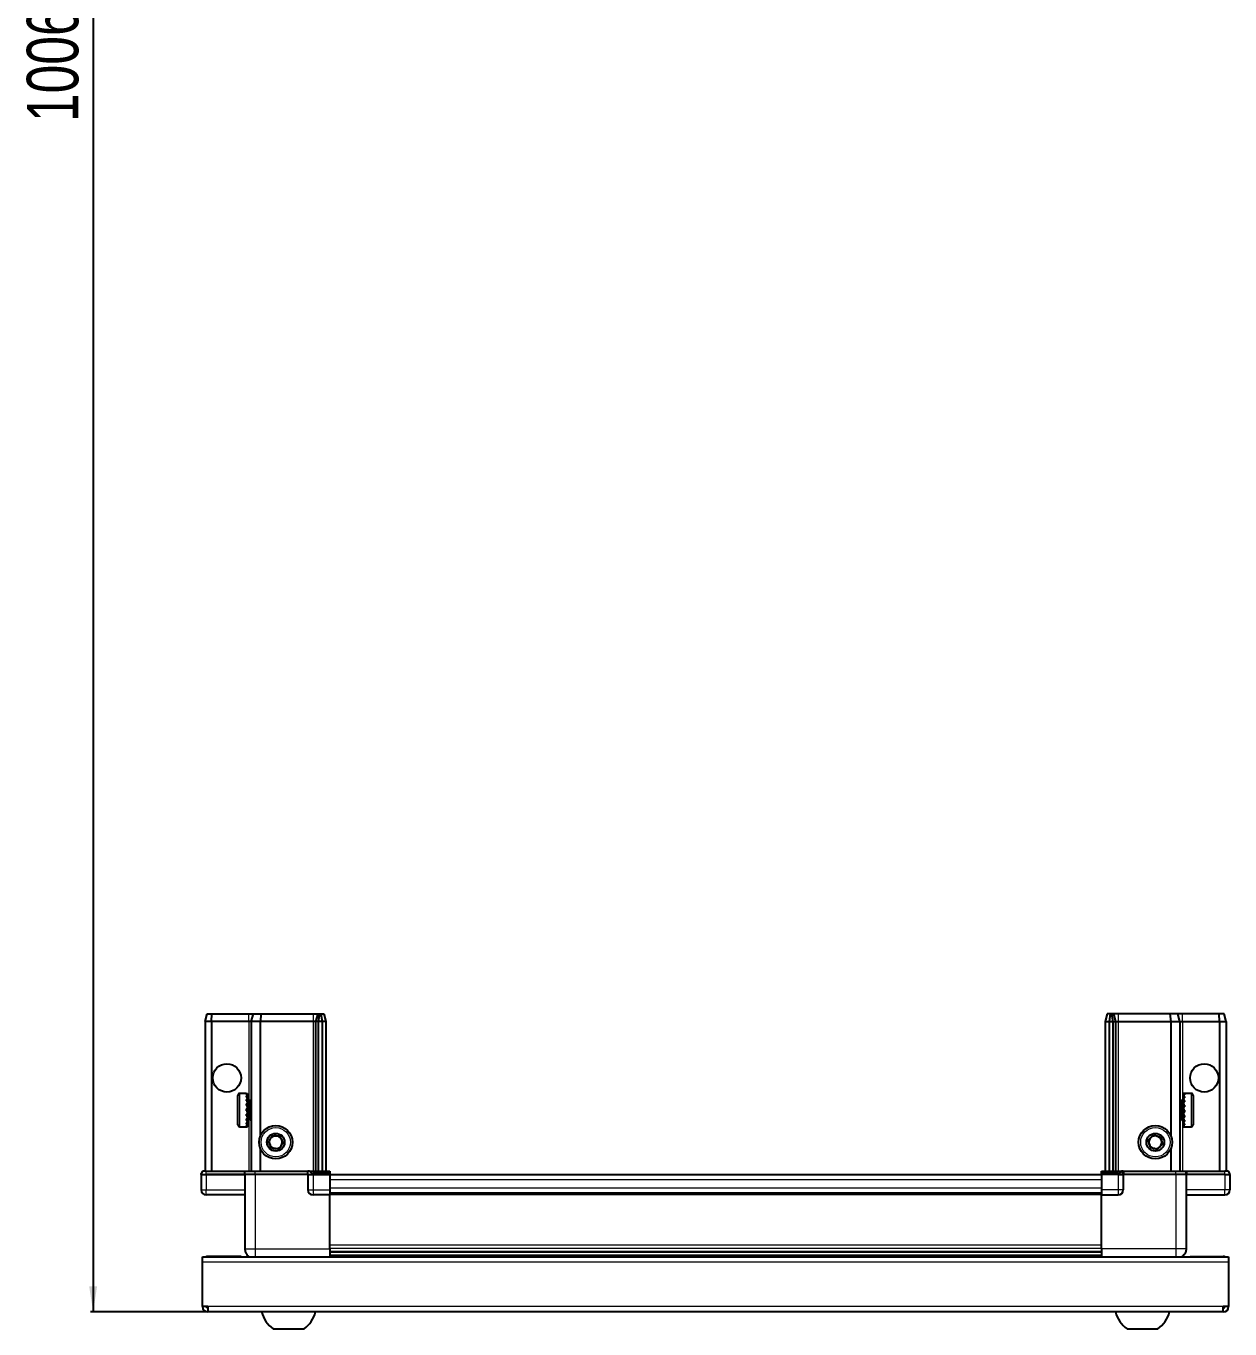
# Model space of a CAD drawing. Header units: millimetres. Extents: x 1021 to 3256, y -438 to 1707.
# Drawn here: x 1077 to 1545, y -438 to 69 of the extents above; entities that cross this region are included whole.
import ezdxf

# ---------------------------------------------------------------- set-up
doc = ezdxf.new("R2010")
doc.units = ezdxf.units.MM
doc.layers.add('FORMAT', color=7, linetype='Continuous')
doc.styles.add('SLDTEXTSTYLE0', font='TXT', dxfattribs={"width": 0.75})
doc.dimstyles.new('SLDDIMSTYLE0', dxfattribs={"dimtxt": 20, "dimasz": 10, "dimexe": 0, "dimexo": 0.0625, "dimgap": 5, "dimtad": 2, "dimdec": 1, "dimrnd": 1e-09, "dimzin": 12, "dimdsep": 46, "dimtxsty": 'SLDTEXTSTYLE0', "dimsah": 1, "dimcen": 0.09, "dimadec": 0, "dimazin": 3, "dimtfac": 1, "dimtofl": 0, "dimtmove": 0, "dimatfit": 3, "dimfxl": 0, "dimfrac": 2, "dimtolj": 1, "dimtzin": 12, "dimarcsym": 0})

# ---------------------------------------------------------------- blocks, each defined once
blk = doc.blocks.new('_D_8')
at = {"layer": 'FORMAT'}
for p, q in [((1146.72, 575.42), (1101.63, 575.42)), ((1102.63, 575.42), (1102.63, -431.28)), ((1147.22, -431.28), (1101.63, -431.28))]:
    blk.add_line(p, q, dxfattribs=at)
for points in [[(1102.63, 575.42), (1101.09, 565.42), (1104.17, 565.42)], [(1102.63, -431.28), (1104.17, -421.28), (1101.09, -421.28)]]:
    blk.add_solid(points, dxfattribs=at)
at = {"layer": 'FORMAT', "insert": (1076.85, 31.43), "char_height": 20, "attachment_point": 1, "rotation": 90, "style": 'SLDTEXTSTYLE0'}
blk.add_mtext('1006,7', dxfattribs=at)

msp = doc.modelspace()

# ---------------------------------------------------------------- linework, layer by layer
at = {"color": 7, "linetype": 'Continuous', "lineweight": 25}
for p, q in [((1146.13, -318.28), (1146.93, -315.28)), ((1148.63, -318.28), (1146.13, -318.28)), ((1146.13, -318.28), (1146.13, -376.58)), ((1146.93, -315.28), (1148.78, -315.28)), ((1148.63, -318.28), (1148.78, -315.28)), ((1163.13, -318.28), (1148.63, -318.28)), ((1148.63, -318.28), (1148.63, -376.58)), ((1148.78, -315.28), (1163.13, -315.28)), ((1163.13, -315.28), (1164.93, -315.28)), ((1164.13, -318.28), (1163.13, -318.28)), ((1164.13, -318.28), (1164.93, -315.28)), ((1164.13, -318.28), (1164.13, -376.58)), ((1167.63, -318.28), (1164.13, -318.28)), ((1164.93, -315.28), (1167.96, -315.28)), ((1167.96, -315.28), (1167.63, -318.28)), ((1188.13, -318.28), (1167.63, -318.28)), ((1167.63, -318.28), (1167.63, -362.78)), ((1167.96, -315.28), (1188.13, -315.28)), ((1188.13, -315.28), (1189.93, -315.28)), ((1189.13, -318.28), (1188.13, -318.28)), ((1189.93, -315.28), (1189.13, -318.28)), ((1190.13, -318.28), (1189.13, -318.28)), ((1189.13, -318.28), (1189.13, -376.58)), ((1189.93, -315.28), (1190.67, -315.28)), ((1190.67, -315.28), (1190.13, -318.28)), ((1190.13, -318.28), (1190.13, -376.58)), ((1191.63, -318.28), (1190.13, -318.28)), ((1190.67, -315.28), (1191.17, -315.28)), ((1191.17, -315.28), (1192.33, -315.28)), ((1191.17, -315.28), (1191.63, -318.28)), ((1191.63, -318.28), (1191.63, -376.58)), ((1193.13, -318.28), (1191.63, -318.28)), ((1192.33, -315.28), (1193.13, -318.28)), ((1193.13, -318.28), (1193.13, -376.58)), ((1496.93, -315.28), (1496.13, -318.28)), ((1496.13, -318.28), (1497.63, -318.28)), ((1496.13, -318.28), (1496.13, -376.58)), ((1498.08, -315.28), (1496.93, -315.28)), ((1498.08, -315.28), (1497.63, -318.28)), ((1497.63, -318.28), (1499.13, -318.28)), ((1497.63, -318.28), (1497.63, -376.58)), ((1498.58, -315.28), (1498.08, -315.28)), ((1498.58, -315.28), (1499.13, -318.28)), ((1499.33, -315.28), (1498.58, -315.28)), ((1499.13, -318.28), (1500.13, -318.28)), ((1499.13, -318.28), (1499.13, -376.58)), ((1499.33, -315.28), (1500.13, -318.28)), ((1501.13, -315.28), (1499.33, -315.28)), ((1500.13, -318.28), (1500.13, -376.58)), ((1500.13, -318.28), (1501.13, -318.28)), ((1521.3, -315.28), (1501.13, -315.28)), ((1501.13, -318.28), (1521.63, -318.28)), ((1521.3, -315.28), (1521.63, -318.28)), ((1524.33, -315.28), (1521.3, -315.28)), ((1521.63, -318.28), (1521.63, -362.78)), ((1521.63, -318.28), (1525.13, -318.28)), ((1525.13, -318.28), (1524.33, -315.28)), ((1526.13, -315.28), (1524.33, -315.28)), ((1525.13, -318.28), (1525.13, -376.58)), ((1525.13, -318.28), (1526.13, -318.28)), ((1540.47, -315.28), (1526.13, -315.28)), ((1526.13, -318.28), (1540.63, -318.28)), ((1540.63, -318.28), (1540.47, -315.28)), ((1542.33, -315.28), (1540.47, -315.28)), ((1540.63, -318.28), (1540.63, -376.58)), ((1540.63, -318.28), (1543.13, -318.28)), ((1543.13, -318.28), (1542.33, -315.28)), ((1543.13, -318.28), (1543.13, -376.58)), ((1158.93, -358.48), (1158.93, -347.08)), ((1162.13, -346.28), (1159.73, -346.28)), ((1162.13, -346.28), (1162.13, -346.29)), ((1162.13, -346.29), (1162.63, -346.29)), ((1162.13, -346.47), (1162.63, -346.47)), ((1162.13, -346.47), (1162.13, -346.69)), ((1162.13, -346.69), (1162.63, -346.69)), ((1162.13, -347.27), (1162.63, -347.27)), ((1162.13, -347.27), (1162.13, -347.69)), ((1162.13, -347.69), (1162.63, -347.69)), ((1162.13, -348.6), (1162.63, -348.6)), ((1162.13, -348.6), (1162.13, -349.19)), ((1162.13, -349.19), (1162.63, -349.19)), ((1162.63, -346.47), (1162.63, -346.29)), ((1162.63, -346.69), (1162.63, -346.47)), ((1162.63, -347.27), (1162.63, -346.69)), ((1162.63, -347.69), (1162.63, -347.27)), ((1162.63, -348.6), (1162.63, -347.69)), ((1162.73, -348.38), (1162.63, -348.38)), ((1162.63, -349.19), (1162.63, -348.6)), ((1162.63, -350.35), (1162.63, -349.19)), ((1162.73, -357.18), (1162.73, -348.38)), ((1163.61, -349.47), (1163.13, -348.78)), ((1163.13, -356.78), (1163.13, -348.78)), ((1164.1, -348.78), (1163.61, -349.47)), ((1163.61, -356.09), (1163.61, -349.47)), ((1164.13, -348.78), (1164.1, -348.78)), ((1164.1, -356.78), (1164.1, -348.78)), ((1525.16, -348.78), (1525.13, -348.78)), ((1525.65, -349.47), (1525.16, -348.78)), ((1525.16, -348.78), (1525.16, -356.78)), ((1526.13, -348.78), (1525.65, -349.47)), ((1525.65, -349.47), (1525.65, -356.09)), ((1526.13, -348.78), (1526.13, -356.78)), ((1526.63, -348.38), (1526.53, -348.38)), ((1526.53, -348.38), (1526.53, -357.18)), ((1529.53, -346.28), (1526.63, -346.28)), ((1527.13, -346.28), (1526.63, -346.28)), ((1526.63, -346.28), (1526.63, -346.33)), ((1526.63, -346.33), (1526.63, -346.61)), ((1527.13, -346.33), (1526.63, -346.33)), ((1527.13, -346.61), (1526.63, -346.61)), ((1526.63, -346.61), (1526.63, -346.89)), ((1527.13, -346.89), (1526.63, -346.89)), ((1526.63, -346.89), (1526.63, -347.55)), ((1527.13, -347.55), (1526.63, -347.55)), ((1526.63, -347.55), (1526.63, -348.02)), ((1526.63, -348.02), (1526.63, -349)), ((1527.13, -348.02), (1526.63, -348.02)), ((1527.13, -349), (1526.63, -349)), ((1526.63, -349), (1526.63, -349.62)), ((1527.13, -346.33), (1527.13, -346.28)), ((1527.13, -346.89), (1527.13, -346.61)), ((1527.13, -348.02), (1527.13, -347.55)), ((1527.13, -349.62), (1527.13, -349)), ((1530.33, -347.08), (1530.33, -358.48)), ((1162.13, -350.35), (1162.63, -350.35)), ((1162.13, -350.35), (1162.13, -351.04)), ((1162.13, -351.04), (1162.63, -351.04)), ((1162.13, -352.33), (1162.63, -352.33)), ((1162.13, -352.33), (1162.13, -353.07)), ((1162.13, -352.47), (1162.63, -352.47)), ((1162.13, -352.97), (1162.63, -352.97)), ((1162.13, -353.07), (1162.63, -353.07)), ((1162.13, -354.35), (1162.63, -354.35)), ((1162.13, -354.35), (1162.13, -355.06)), ((1162.63, -351.04), (1162.63, -350.35)), ((1162.63, -352.33), (1162.63, -351.04)), ((1162.63, -352.47), (1162.63, -352.33)), ((1162.63, -353.07), (1162.63, -352.97)), ((1162.63, -354.35), (1162.63, -353.07)), ((1162.63, -355.06), (1162.63, -354.35)), ((1526.63, -349.62), (1526.63, -350.82)), ((1527.13, -349.62), (1526.63, -349.62)), ((1527.13, -350.82), (1526.63, -350.82)), ((1526.63, -350.82), (1526.63, -351.45)), ((1527.13, -351.45), (1526.63, -351.45)), ((1526.63, -351.53), (1526.63, -352.83)), ((1527.13, -351.53), (1526.63, -351.53)), ((1527.13, -352.83), (1526.63, -352.83)), ((1527.13, -353.31), (1526.63, -353.31)), ((1526.63, -353.31), (1526.63, -353.57)), ((1526.63, -353.57), (1526.63, -354.84)), ((1527.13, -353.57), (1526.63, -353.57)), ((1527.13, -351.53), (1527.13, -350.82)), ((1527.13, -353.57), (1527.13, -352.83)), ((1159.73, -359.28), (1162.13, -359.28)), ((1162.13, -355.06), (1162.63, -355.06)), ((1162.13, -356.22), (1162.63, -356.22)), ((1162.13, -356.22), (1162.13, -356.83)), ((1162.13, -356.83), (1162.63, -356.83)), ((1162.13, -357.76), (1162.63, -357.76)), ((1162.13, -357.76), (1162.13, -358.2)), ((1162.13, -358.2), (1162.63, -358.2)), ((1162.13, -358.81), (1162.63, -358.81)), ((1162.13, -358.81), (1162.13, -359.04)), ((1162.13, -359.04), (1162.63, -359.04)), ((1162.13, -359.26), (1162.63, -359.26)), ((1162.13, -359.26), (1162.13, -359.28)), ((1162.13, -359.27), (1162.63, -359.27)), ((1162.63, -356.22), (1162.63, -355.06)), ((1162.63, -356.83), (1162.63, -356.22)), ((1162.63, -357.76), (1162.63, -356.83)), ((1162.63, -357.18), (1162.73, -357.18)), ((1162.63, -358.2), (1162.63, -357.76)), ((1162.63, -358.81), (1162.63, -358.2)), ((1162.63, -359.04), (1162.63, -358.81)), ((1162.63, -359.26), (1162.63, -359.04)), ((1162.63, -359.27), (1162.63, -359.26)), ((1163.13, -356.78), (1163.61, -356.09)), ((1163.61, -356.09), (1164.1, -356.78)), ((1164.1, -356.78), (1164.13, -356.78)), ((1525.13, -356.78), (1525.16, -356.78)), ((1525.16, -356.78), (1525.65, -356.09)), ((1525.65, -356.09), (1526.13, -356.78)), ((1526.53, -357.18), (1526.63, -357.18)), ((1527.13, -354.84), (1526.63, -354.84)), ((1526.63, -354.84), (1526.63, -355.52)), ((1526.63, -355.52), (1526.63, -356.64)), ((1527.13, -355.52), (1526.63, -355.52)), ((1527.13, -356.64), (1526.63, -356.64)), ((1526.63, -356.64), (1526.63, -357.21)), ((1526.63, -357.21), (1526.63, -358.07)), ((1527.13, -357.21), (1526.63, -357.21)), ((1527.13, -358.07), (1526.63, -358.07)), ((1526.63, -358.07), (1526.63, -358.46)), ((1526.63, -358.46), (1526.63, -358.98)), ((1527.13, -358.46), (1526.63, -358.46)), ((1527.13, -358.98), (1526.63, -358.98)), ((1526.63, -358.98), (1526.63, -359.16)), ((1526.63, -359.16), (1526.63, -359.28)), ((1527.13, -359.16), (1526.63, -359.16)), ((1526.63, -359.28), (1529.53, -359.28)), ((1527.13, -355.52), (1527.13, -354.84)), ((1527.13, -357.21), (1527.13, -356.64)), ((1527.13, -358.46), (1527.13, -358.07)), ((1527.13, -359.16), (1527.13, -358.98)), ((1167.63, -367.78), (1167.63, -376.58)), ((1521.63, -367.78), (1521.63, -376.58)), ((1145.13, -376.58), (1144.63, -377.45)), ((1144.63, -377.78), (1144.63, -377.45)), ((1144.63, -377.78), (1146.63, -377.78)), ((1144.63, -377.78), (1144.63, -383.78)), ((1146.63, -376.58), (1145.13, -376.58)), ((1146.63, -376.58), (1161.43, -376.58)), ((1161.43, -377.78), (1146.63, -377.78)), ((1146.63, -377.78), (1161.43, -377.78)), ((1161.43, -376.58), (1161.63, -376.58)), ((1161.63, -377.78), (1161.43, -377.78)), ((1161.63, -377.78), (1161.63, -376.58)), ((1161.63, -376.58), (1165.63, -376.58)), ((1165.63, -377.78), (1161.63, -377.78)), ((1161.63, -377.78), (1161.63, -406.78)), ((1165.63, -376.58), (1185.93, -376.58)), ((1185.93, -377.78), (1165.63, -377.78)), ((1185.93, -376.58), (1186.13, -376.58)), ((1186.13, -377.78), (1185.93, -377.78)), ((1186.13, -377.78), (1186.13, -376.58)), ((1186.81, -376.58), (1186.13, -376.58)), ((1186.13, -377.78), (1188.13, -377.78)), ((1186.13, -377.78), (1186.13, -383.78)), ((1186.81, -376.58), (1194.63, -376.58)), ((1194.63, -377.45), (1188.13, -377.45)), ((1194.63, -377.78), (1188.13, -377.78)), ((1188.13, -377.78), (1194.63, -377.78)), ((1194.63, -376.58), (1194.63, -377.45)), ((1194.63, -377.45), (1194.63, -377.45)), ((1194.63, -377.78), (1194.63, -377.45)), ((1194.63, -377.78), (1194.63, -377.78)), ((1194.63, -377.78), (1194.63, -383.78)), ((1494.63, -377.93), (1194.63, -377.93)), ((1494.63, -377.45), (1494.63, -376.58)), ((1494.63, -376.58), (1502.45, -376.58)), ((1501.13, -377.45), (1494.63, -377.45)), ((1494.63, -377.78), (1494.63, -377.45)), ((1501.13, -377.78), (1494.63, -377.78)), ((1494.63, -377.78), (1494.63, -383.78)), ((1501.13, -377.78), (1503.13, -377.78)), ((1503.13, -377.78), (1501.13, -377.78)), ((1503.13, -376.58), (1502.45, -376.58)), ((1503.13, -377.78), (1503.13, -376.58)), ((1503.13, -376.58), (1503.33, -376.58)), ((1503.33, -377.78), (1503.13, -377.78)), ((1503.13, -377.78), (1503.13, -383.78)), ((1503.33, -376.58), (1523.63, -376.58)), ((1523.63, -377.78), (1503.33, -377.78)), ((1523.63, -376.58), (1527.63, -376.58)), ((1527.63, -377.78), (1523.63, -377.78)), ((1527.63, -377.78), (1527.63, -376.58)), ((1527.63, -376.58), (1527.83, -376.58)), ((1527.83, -377.78), (1527.63, -377.78)), ((1527.63, -377.78), (1527.63, -406.78)), ((1527.83, -376.58), (1542.63, -376.58)), ((1542.63, -377.78), (1527.83, -377.78)), ((1544.13, -376.58), (1542.63, -376.58)), ((1542.63, -377.78), (1544.63, -377.78)), ((1544.63, -377.45), (1544.13, -376.58)), ((1544.63, -377.45), (1544.13, -376.58)), ((1544.63, -377.78), (1544.63, -377.45)), ((1544.63, -377.78), (1544.63, -377.45)), ((1544.63, -377.78), (1544.63, -377.78)), ((1544.63, -377.78), (1544.63, -383.78)), ((1194.63, -383.78), (1194.63, -385.78)), ((1494.63, -383.78), (1494.63, -385.78)), ((1161.63, -385.78), (1146.63, -385.78)), ((1194.63, -385.78), (1188.13, -385.78)), ((1494.63, -385.13), (1194.63, -385.13)), ((1194.63, -406.78), (1194.63, -385.78)), ((1494.63, -385.78), (1501.13, -385.78)), ((1494.63, -406.78), (1494.63, -385.78)), ((1527.63, -385.78), (1542.63, -385.78)), ((1145.13, -409.78), (1544.13, -409.78)), ((1145.13, -411.88), (1145.13, -409.78)), ((1160.13, -409.68), (1147.23, -409.68)), ((1160.13, -409.68), (1160.13, -409.78)), ((1194.63, -407.8), (1494.63, -407.8)), ((1194.63, -407.84), (1494.63, -407.84)), ((1218.51, -409.63), (1194.63, -409.63)), ((1213.13, -409.78), (1213.13, -409.63)), ((1213.17, -409.78), (1213.17, -409.63)), ((1213.44, -409.78), (1213.44, -409.63)), ((1213.7, -409.78), (1213.7, -409.63)), ((1214.35, -409.78), (1214.35, -409.63)), ((1214.82, -409.78), (1214.82, -409.63)), ((1215.78, -409.78), (1215.78, -409.63)), ((1216.4, -409.78), (1216.4, -409.63)), ((1217.59, -409.78), (1217.59, -409.63)), ((1218.25, -409.78), (1218.25, -409.63)), ((1218.3, -409.78), (1218.3, -409.63)), ((1219.6, -409.63), (1218.51, -409.63)), ((1219.6, -409.78), (1219.6, -409.63)), ((1219.6, -409.63), (1219.6, -409.63)), ((1220.33, -409.63), (1219.6, -409.63)), ((1219.61, -409.78), (1219.61, -409.63)), ((1220.11, -409.78), (1220.11, -409.63)), ((1220.33, -409.78), (1220.33, -409.63)), ((1220.75, -409.63), (1220.33, -409.63)), ((1220.33, -409.63), (1220.33, -409.63)), ((1468.51, -409.63), (1220.75, -409.63)), ((1221.61, -409.78), (1221.61, -409.63)), ((1222.3, -409.78), (1222.3, -409.63)), ((1223.42, -409.78), (1223.42, -409.63)), ((1224, -409.78), (1224, -409.63)), ((1224.87, -409.78), (1224.87, -409.63)), ((1225.27, -409.78), (1225.27, -409.63)), ((1225.8, -409.78), (1225.8, -409.63)), ((1225.99, -409.78), (1225.99, -409.63)), ((1226.13, -409.78), (1226.13, -409.63)), ((1463.13, -409.78), (1463.13, -409.63)), ((1463.3, -409.78), (1463.3, -409.63)), ((1463.51, -409.78), (1463.51, -409.63)), ((1464.07, -409.78), (1464.07, -409.63)), ((1464.49, -409.78), (1464.49, -409.63)), ((1465.39, -409.78), (1465.39, -409.63)), ((1465.97, -409.78), (1465.97, -409.63)), ((1467.12, -409.78), (1467.12, -409.63)), ((1467.81, -409.78), (1467.81, -409.63)), ((1469.09, -409.63), (1468.51, -409.63)), ((1469.09, -409.78), (1469.09, -409.63)), ((1469.1, -409.63), (1469.09, -409.63)), ((1469.83, -409.63), (1469.1, -409.63)), ((1469.27, -409.78), (1469.27, -409.63)), ((1469.77, -409.78), (1469.77, -409.63)), ((1469.83, -409.78), (1469.83, -409.63)), ((1470.86, -409.63), (1469.83, -409.63)), ((1469.83, -409.63), (1469.83, -409.63)), ((1494.63, -409.63), (1470.75, -409.63)), ((1471.12, -409.78), (1471.12, -409.63)), ((1471.83, -409.78), (1471.83, -409.63)), ((1473, -409.78), (1473, -409.63)), ((1473.61, -409.78), (1473.61, -409.63)), ((1474.55, -409.78), (1474.55, -409.63)), ((1475, -409.78), (1475, -409.63)), ((1475.62, -409.78), (1475.62, -409.63)), ((1475.87, -409.78), (1475.87, -409.63)), ((1476.11, -409.78), (1476.11, -409.63)), ((1476.13, -409.78), (1476.13, -409.63)), ((1529.13, -409.68), (1542.03, -409.68)), ((1529.13, -409.68), (1529.13, -409.78)), ((1544.13, -409.78), (1544.13, -411.88)), ((1145.13, -429.18), (1145.13, -411.88)), ((1544.13, -411.88), (1544.13, -429.18)), ((1147.23, -429.18), (1145.13, -429.18)), ((1147.23, -429.18), (1147.23, -431.28)), ((1544.13, -429.18), (1542.03, -429.18)), ((1542.03, -431.28), (1542.03, -429.18)), ((1542.03, -431.28), (1147.23, -431.28)), ((1172.63, -437.88), (1184.63, -437.88)), ((1504.63, -437.88), (1516.63, -437.88))]:
    msp.add_line(p, q, dxfattribs=at)
at = {"color": 8, "linetype": 'Continuous', "lineweight": 18}
for p, q in [((1163.13, -318.28), (1163.13, -315.28)), ((1163.13, -318.28), (1163.13, -348.78)), ((1188.13, -315.28), (1188.13, -318.28)), ((1188.13, -318.28), (1188.13, -376.58)), ((1501.13, -315.28), (1501.13, -318.28)), ((1501.13, -318.28), (1501.13, -376.58)), ((1526.13, -318.28), (1526.13, -315.28)), ((1526.13, -318.28), (1526.13, -348.78)), ((1159.73, -359.28), (1159.73, -346.28)), ((1529.53, -346.28), (1529.53, -359.28)), ((1163.13, -356.78), (1163.13, -376.58)), ((1526.13, -356.78), (1526.13, -376.58)), ((1146.63, -377.78), (1146.63, -376.58)), ((1146.63, -377.78), (1146.63, -383.78)), ((1161.43, -377.78), (1161.43, -376.58)), ((1165.63, -377.78), (1165.63, -376.58)), ((1165.63, -377.78), (1165.63, -406.78)), ((1185.93, -377.78), (1185.93, -376.58)), ((1188.13, -377.78), (1188.13, -377.45)), ((1188.13, -377.78), (1188.13, -383.78)), ((1194.63, -377.78), (1194.63, -377.45)), ((1494.63, -379.93), (1194.63, -379.93)), ((1501.13, -377.78), (1501.13, -377.45)), ((1501.13, -377.78), (1501.13, -383.78)), ((1503.33, -376.58), (1503.33, -377.78)), ((1523.63, -377.78), (1523.63, -376.58)), ((1523.63, -377.78), (1523.63, -406.78)), ((1527.83, -376.58), (1527.83, -377.78)), ((1542.63, -377.78), (1542.63, -376.58)), ((1542.63, -377.78), (1542.63, -383.78)), ((1144.63, -383.78), (1146.63, -383.78)), ((1146.63, -383.78), (1161.63, -383.78)), ((1146.63, -385.78), (1146.63, -383.78)), ((1186.13, -383.78), (1188.13, -383.78)), ((1188.13, -383.78), (1194.63, -383.78)), ((1188.13, -383.78), (1188.13, -385.78)), ((1494.63, -383.13), (1194.63, -383.13)), ((1501.13, -383.78), (1494.63, -383.78)), ((1501.13, -383.78), (1501.13, -385.78)), ((1503.13, -383.78), (1501.13, -383.78)), ((1542.63, -383.78), (1527.63, -383.78)), ((1544.63, -383.78), (1542.63, -383.78)), ((1542.63, -385.78), (1542.63, -383.78)), ((1494.63, -385.78), (1194.63, -385.78)), ((1194.63, -405.18), (1494.63, -405.18)), ((1147.23, -409.78), (1147.23, -409.68)), ((1165.63, -406.78), (1194.63, -406.78)), ((1494.63, -406.6), (1194.63, -406.6)), ((1194.63, -409.04), (1494.63, -409.04)), ((1523.63, -406.78), (1494.63, -406.78)), ((1542.03, -409.78), (1542.03, -409.68)), ((1544.13, -411.88), (1145.13, -411.88)), ((1542.03, -429.18), (1147.23, -429.18))]:
    msp.add_line(p, q, dxfattribs=at)
at = {"color": 7, "linetype": 'Continuous', "lineweight": 25, "flags": 128}
for points in [[(1147.23, -409.68), (1146.82, -409.72), (1146.59, -409.78)], [(1542.67, -409.78), (1542.44, -409.72), (1542.03, -409.68)]]:
    msp.add_lwpolyline(points, dxfattribs=at)
at = {"color": 7, "linetype": 'Continuous', "lineweight": 25}
for centre, radius in [((1154.63, -340.28), 5.5), ((1534.63, -340.28), 5.5), ((1173.63, -365.28), 6.5), ((1515.63, -365.28), 6.5), ((1173.63, -365.28), 3.46), ((1515.63, -365.28), 3.46)]:
    msp.add_circle(centre, radius, dxfattribs=at)
at = {"color": 8, "linetype": 'Continuous', "lineweight": 18}
for centre in [(1173.63, -365.28), (1515.63, -365.28)]:
    msp.add_circle(centre, 5.7, dxfattribs=at)
at = {"color": 7, "linetype": 'Continuous', "lineweight": 25}
for centre, radius, start, end in [((1159.73, -347.08), 0.8, 90, 180), ((1163.13, -348.38), 0.4, 180, 270), ((1526.13, -348.38), 0.4, 270, 0), ((1529.53, -347.08), 0.8, 360, 90), ((1159.73, -358.48), 0.8, 180, 270), ((1163.13, -357.18), 0.4, 90, 180), ((1526.13, -357.18), 0.4, 360, 90), ((1529.53, -358.48), 0.8, 270, 0), ((1173.63, -365.28), 2.5, 147.376, 207.376), ((1173.63, -365.28), 2.5, 87.376, 147.376), ((1173.63, -365.28), 2.5, 27.376, 87.376), ((1173.63, -365.28), 2.5, 327.376, 27.376), ((1515.63, -365.28), 2.5, 134.6767, 194.6767), ((1515.63, -365.28), 2.5, 74.6767, 134.6767), ((1515.63, -365.28), 2.5, 14.6767, 74.6767), ((1515.63, -365.28), 2.5, 314.6767, 14.6767), ((1173.63, -365.28), 2.5, 207.376, 267.376), ((1173.63, -365.28), 2.5, 267.376, 327.376), ((1515.63, -365.28), 2.5, 194.6767, 254.6767), ((1515.63, -365.28), 2.5, 254.6767, 314.6767), ((1146.63, -383.78), 2, 180, 270), ((1188.13, -383.78), 2, 180, 270), ((1501.13, -383.78), 2, 270, 0), ((1542.63, -383.78), 2, 270, 0), ((1147.23, -429.18), 2.1, 180, 270), ((1147.23, -429.18), 0.6, 180, 270), ((1542.03, -429.18), 2.1, 270, 0), ((1542.03, -429.18), 0.6, 270, 0), ((1179.65, -428.26), 11.91, 194.7004, 233.8734), ((1177.6, -428.26), 11.91, 306.1266, 345.2996), ((1511.65, -428.26), 11.91, 194.7004, 233.8734), ((1509.6, -428.26), 11.91, 306.1266, 345.2996)]:
    msp.add_arc(centre, radius, start, end, dxfattribs=at)
for centre, start_param, end_param in [((1188.13, -373.98), 2.418858, 3.141593), ((1501.13, -373.98), 3.141593, 3.864327)]:
    msp.add_ellipse(centre, major_axis=(0, 3.46), ratio=0.57735, start_param=start_param, end_param=end_param, dxfattribs=at)
for points, knots in [([(1170.75, -365.15), (1171.02, -364.71), (1171.54, -363.9), (1172.06, -363.09), (1172.3, -362.72)], [0, 0, 0, 0, 0.534686, 1, 1, 1, 1]), ([(1172.3, -362.72), (1172.82, -362.74), (1173.78, -362.78), (1174.74, -362.83), (1175.19, -362.85)], [0, 0, 0, 0, 0.534686, 1, 1, 1, 1]), ([(1175.19, -362.85), (1175.34, -363.15), (1175.72, -363.89), (1176.18, -364.77), (1176.46, -365.3), (1176.51, -365.41)], [0, 0, 0, 0, 0.362901, 0.866875, 1, 1, 1, 1]), ([(1512.85, -364.52), (1513.21, -364.15), (1513.9, -363.48), (1514.58, -362.8), (1514.9, -362.49)], [0, 0, 0, 0, 0.534686, 1, 1, 1, 1]), ([(1513.58, -367.31), (1513.49, -366.98), (1513.28, -366.18), (1513.03, -365.22), (1512.88, -364.64), (1512.85, -364.52)], [0, 0, 0, 0, 0.3629006, 0.8668753, 1, 1, 1, 1]), ([(1514.9, -362.49), (1515.4, -362.62), (1516.33, -362.88), (1517.25, -363.13), (1517.68, -363.25)], [0, 0, 0, 0, 0.534686, 1, 1, 1, 1]), ([(1517.68, -363.25), (1517.71, -363.37), (1517.87, -363.95), (1518.12, -364.91), (1518.33, -365.71), (1518.41, -366.04)], [0, 0, 0, 0, 0.133125, 0.637099, 1, 1, 1, 1]), ([(1172.07, -367.71), (1172.02, -367.6), (1171.74, -367.07), (1171.28, -366.19), (1170.9, -365.45), (1170.75, -365.15)], [0, 0, 0, 0, 0.133125, 0.637099, 1, 1, 1, 1]), ([(1174.96, -367.84), (1174.44, -367.82), (1173.48, -367.78), (1172.52, -367.73), (1172.07, -367.71)], [0, 0, 0, 0, 0.534686, 1, 1, 1, 1]), ([(1176.51, -365.41), (1176.23, -365.85), (1175.71, -366.66), (1175.2, -367.47), (1174.96, -367.84)], [0, 0, 0, 0, 0.534686, 1, 1, 1, 1]), ([(1516.36, -368.07), (1515.86, -367.94), (1514.93, -367.68), (1514.01, -367.43), (1513.58, -367.31)], [0, 0, 0, 0, 0.5346859, 1, 1, 1, 1]), ([(1518.41, -366.04), (1518.05, -366.41), (1517.36, -367.08), (1516.68, -367.76), (1516.36, -368.07)], [0, 0, 0, 0, 0.534686, 1, 1, 1, 1]), ([(1161.63, -406.78), (1161.68, -407.22), (1161.75, -407.9), (1162.18, -408.71), (1162.64, -409.27), (1163.04, -409.63), (1163.3, -409.76), (1163.35, -409.78)], [0, 0, 0, 0, 0.363018, 0.558438, 0.758004, 0.95757, 1, 1, 1, 1]), ([(1194.63, -406.78), (1194.63, -407.18), (1194.63, -407.97), (1194.63, -408.98), (1194.63, -409.61), (1194.63, -409.77), (1194.63, -409.78)], [0, 0, 0, 0, 0.32552, 0.65104, 0.97656, 1, 1, 1, 1]), ([(1494.63, -406.78), (1494.63, -407.18), (1494.63, -407.97), (1494.63, -408.98), (1494.63, -409.61), (1494.63, -409.77), (1494.63, -409.78)], [0, 0, 0, 0, 0.3255201, 0.6510403, 0.9765604, 1, 1, 1, 1]), ([(1527.63, -406.78), (1527.58, -407.22), (1527.51, -407.9), (1527.08, -408.71), (1526.62, -409.27), (1526.22, -409.63), (1525.95, -409.76), (1525.91, -409.78)], [0, 0, 0, 0, 0.3630185, 0.5584377, 0.7580039, 0.9575702, 1, 1, 1, 1])]:
    msp.add_open_spline(points, degree=3, knots=knots, dxfattribs=at)
at = {"color": 8, "linetype": 'Continuous', "lineweight": 18}
for points in [[(1161.63, -406.78), (1161.69, -406.78), (1161.81, -406.78), (1162.73, -406.78), (1164.06, -406.78), (1165.11, -406.78), (1165.63, -406.78)], [(1527.63, -406.78), (1527.57, -406.78), (1527.45, -406.78), (1526.52, -406.78), (1525.2, -406.78), (1524.15, -406.78), (1523.63, -406.78)]]:
    msp.add_open_spline(points, degree=3, dxfattribs=at)
for points in [[(1165.63, -406.78), (1165.63, -407.22), (1165.63, -407.9), (1165.63, -408.71), (1165.63, -409.27), (1165.63, -409.63), (1165.63, -409.76), (1165.63, -409.78)], [(1523.63, -406.78), (1523.63, -407.22), (1523.63, -407.9), (1523.63, -408.71), (1523.63, -409.27), (1523.63, -409.63), (1523.63, -409.76), (1523.63, -409.78)]]:
    msp.add_open_spline(points, degree=3, knots=[0, 0, 0, 0, 0.363018, 0.558438, 0.758004, 0.95757, 1, 1, 1, 1], dxfattribs=at)

# ---------------------------------------------------------------- dimensions: what is measured, and where the dimension line sits
at = {"layer": 'FORMAT'}
dim = msp.add_linear_dim(base=(1102.63, -431.28), p1=(1146.73, 575.42), p2=(1147.23, -431.28), angle=90, dimstyle='SLDDIMSTYLE0', dxfattribs=at)
dim.commit()
dim.dimension.update_dxf_attribs({"geometry": '_D_8', "text_midpoint": (1102.63, 72.07), "dimtype": 160})

doc.saveas('drawing.dxf')
